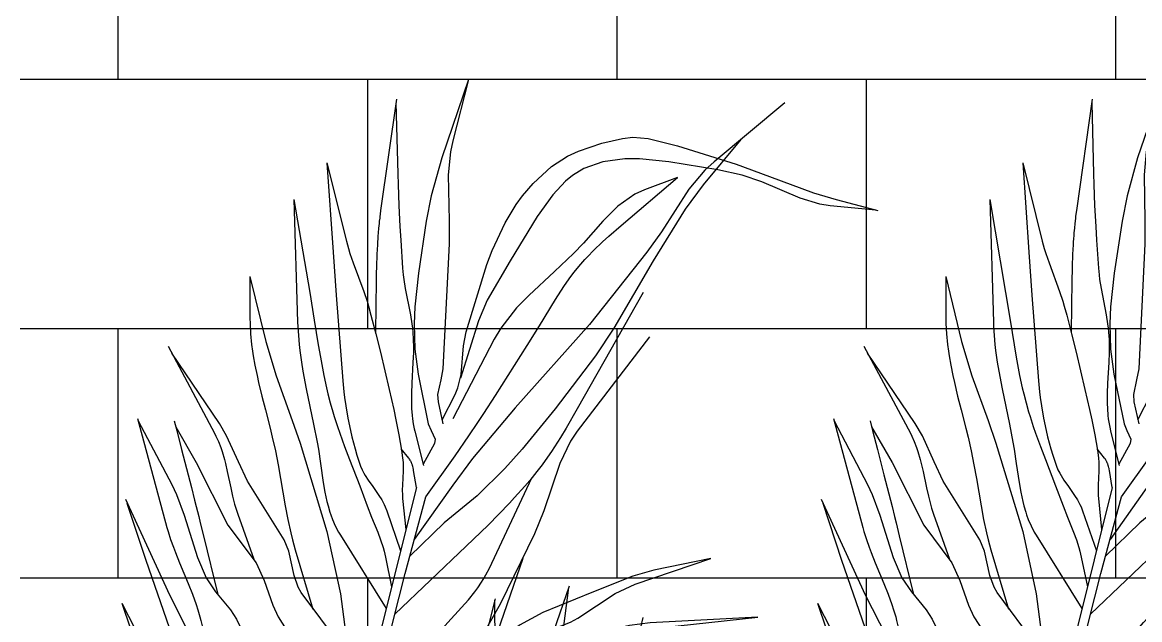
# Model space of a CAD drawing. Header units: metres. Extents: x -28 to 260, y 30 to 125.
# Drawn here: x 238.053 to 238.949, y 114.567 to 115.046 of the extents above; entities that cross this region are included whole.
import ezdxf

# ---------------------------------------------------------------- set-up
doc = ezdxf.new("R2010")
doc.units = ezdxf.units.M
doc.header["$LTSCALE"] = 0.01
doc.header["$MEASUREMENT"] = 0
doc.layers.add('0.1', color=2, linetype='Continuous')
doc.layers.add('0.10', color=2, linetype='Continuous')

# ---------------------------------------------------------------- blocks, each defined once
blk = doc.blocks.new('palmita')
at = {"color": 1, "linetype": 'Continuous'}
for points in [[(-39.23, 1884.54), (-17.68, 1821.68), (-9.34, 1791.47), (-5.34, 1770.91), (0.92, 1729.35), (3.86, 1702.3), (4.44, 1688.73), (3.86, 1668.46), (1.3, 1648.38), (-6.91, 1608.54), (-9.26, 1603.15), (-12.37, 1596.14), (-11.81, 1592.83), (-2.76, 1576.07)], [(-39.23, 1884.54), (-26.5, 1835.43), (-24.62, 1826.49), (-22.94, 1808.31), (-23.63, 1771.36), (-23.56, 1752.93), (-18.66, 1652.74), (-17.01, 1643.84), (-14.41, 1632.06), (-14.74, 1626.22), (-18.66, 1608.54)], [(-292.86, 1865.88), (-236.06, 1818.73), (-228.71, 1811.95), (-215.92, 1796.6), (-193.82, 1762.57), (-182.2, 1746.05), (-136.18, 1688.1), (-76.44, 1621.31), (-42.43, 1580.61), (-26.5, 1559.43), (4.3, 1515.87)], [(18.98, 1865.8), (17.57, 1808.91), (17.33, 1800.5), (16.67, 1783.69), (15.8, 1766.88), (15.14, 1755.68), (13.65, 1733.28), (13.15, 1727.89), (12.69, 1724.31), (11.53, 1717.17), (7.43, 1695.85), (6.28, 1688.73), (5.82, 1685.15), (5.51, 1682.12), (5.14, 1676.03), (5.03, 1669.9), (5.08, 1665.8), (5.38, 1657.58), (6.28, 1641.12), (6.58, 1632.91), (6.58, 1624.75), (6.43, 1620.69), (6.02, 1615.3), (5.71, 1612.61), (5.11, 1608.61), (4.33, 1604.63), (3.86, 1602.65), (-2.99, 1575.15)], [(18.55, 1868.83), (31.28, 1779.45), (31.67, 1776.63), (31.91, 1774.75), (32.06, 1773.5), (32.35, 1770.99), (32.56, 1769.11), (32.93, 1765.34), (33.27, 1761.57), (33.47, 1759.05), (33.59, 1757.37), (33.82, 1754.01), (33.93, 1752.12), (34.14, 1748.34), (34.32, 1744.55), (34.43, 1742.02), (34.6, 1736.97), (34.71, 1733.18), (34.77, 1730.65), (34.88, 1725.59), (35, 1718), (35.13, 1707.89), (35.2, 1702.83), (35.49, 1682.13)], [(-17.95, 1611.76), (-28.45, 1632.11), (-30.66, 1637.26), (-33.21, 1648.16), (-35.27, 1671.03), (-37.27, 1682.21), (-53.92, 1736.23), (-58.25, 1747.58), (-68.61, 1769.62), (-77.49, 1784.51), (-82.54, 1791.44), (-90.98, 1801.25), (-105.82, 1814.81), (-118.46, 1823.1), (-127.29, 1827.26), (-145.97, 1833.47), (-162.57, 1837.42), (-170.91, 1838.38), (-183.18, 1837.4), (-206.8, 1831.37), (-253.69, 1816.77), (-280.39, 1806.9), (-315.89, 1793.76), (-333.99, 1788.29), (-367.28, 1779.45)], [(-257.45, 1836.49), (-227.25, 1800.17), (-212.77, 1780.67), (-187.1, 1739.27), (-155.76, 1685.25), (-140.94, 1663.06), (-108.75, 1620.43), (-82.13, 1588.28), (-68.16, 1572.84), (-46.08, 1550.69), (-19.64, 1529.08), (7.91, 1502.4)], [(-365.75, 1779.85), (-329.09, 1783.38), (-320.95, 1784.64), (-305.19, 1789.44), (-274.4, 1802.64), (-258.58, 1807.93), (-239.1, 1812.27), (-199.83, 1818.73), (-176.37, 1821), (-164.56, 1820.96), (-146.95, 1818.73), (-131.73, 1813.26), (-122.49, 1807.56), (-116.81, 1802.97), (-106.8, 1792.21), (-94.3, 1774.9), (-72.52, 1739.17), (-54.07, 1707.69), (-47.06, 1691.05), (-32.72, 1645.18)], [(74.37, 1817.85), (58.7, 1754.99), (57.09, 1749.1), (55.89, 1745.22), (53.27, 1737.51), (44.8, 1714.57), (42.23, 1706.84), (41.07, 1702.93), (39.03, 1695.56), (35.14, 1680.78), (31.46, 1665.94), (24.43, 1636.14), (20.73, 1619.93), (18.98, 1611.81), (16.58, 1599.6), (14.52, 1587.31), (13.65, 1581.14), (13.32, 1577.55), (13.23, 1575.15), (13.28, 1570.35), (13.51, 1565.54), (13.85, 1559.12), (13.94, 1555.91), (13.84, 1551.11), (13.65, 1548.72), (11.06, 1523.77)], [(74.37, 1817.85), (69.47, 1746.15), (67, 1711.76), (61.64, 1643.02), (60.79, 1634.08), (60.25, 1629.63), (59.32, 1622.97), (57.62, 1613.02), (55.55, 1603.12), (54.37, 1598.19), (51.74, 1588.39), (50.29, 1583.51), (47.93, 1576.23), (47.38, 1574.71), (46.11, 1571.76), (44.65, 1568.92), (43.59, 1567.06), (41.3, 1563.45), (37.62, 1558.15), (32.71, 1551.11), (30.44, 1547.5), (28.43, 1543.78), (27.54, 1541.86), (26.38, 1538.9), (15.32, 1506.67)], [(-4.83, 1550.03), (-28.45, 1583), (-39.52, 1598.84), (-46.72, 1609.53), (-51.45, 1616.7), (-60.77, 1631.13), (-86.23, 1671.4), (-96.02, 1687.11), (-109.01, 1708.1), (-115.61, 1718.55), (-119.81, 1724.74), (-122.79, 1728.74), (-124.85, 1731.36), (-129.12, 1736.47), (-132.45, 1740.2), (-134.73, 1742.64), (-139.39, 1747.43), (-146.63, 1754.39), (-151.57, 1758.9), (-161.64, 1767.66), (-206.68, 1805.96)], [(-206.68, 1805.96), (-180.24, 1796.14), (-172.61, 1792.65), (-158.94, 1782.99), (-146.75, 1770.92), (-131.33, 1753.45), (-123.44, 1745.07), (-108.09, 1730.6), (-87.43, 1711.51), (-77.76, 1701.5), (-65.05, 1685.23), (-59.79, 1676.31), (-26.5, 1612.47)], [(100.81, 1788.38), (88.08, 1713.74), (84.49, 1691.53), (81.34, 1671.78), (79.65, 1661.93), (76.83, 1647.21), (74.69, 1637.45), (73.53, 1632.6), (71.65, 1625.34), (69.6, 1618.12), (68.49, 1614.53), (65.85, 1606.44), (64, 1601.08), (60.15, 1590.43), (56.15, 1579.84), (48, 1558.73), (42.05, 1542.83), (38.53, 1533.74), (33.64, 1521.66), (31.36, 1515.58), (29.35, 1509.42), (28.47, 1506.31), (27.36, 1501.58), (22.52, 1477.77)], [(100.81, 1788.38), (97.87, 1690.16), (97.73, 1686.56), (97.28, 1679.36), (96.61, 1672.18), (96.05, 1667.41), (94.72, 1657.88), (93.55, 1650.76), (90.9, 1636.53), (85.03, 1608.13), (82.2, 1593.91), (81.21, 1588.25), (79.5, 1576.8), (77.27, 1561.45), (75.94, 1553.84), (74.34, 1546.35), (73.4, 1542.66), (71.98, 1537.81), (71.19, 1535.43), (69.89, 1531.89), (67.66, 1526.71), (65.05, 1521.7), (63.6, 1519.26), (26.84, 1460.45)], [(136.06, 1726.6), (123.33, 1674.55), (115.14, 1647.1), (102.12, 1611.11), (95.91, 1593.02), (74.37, 1522.3), (63.6, 1472.21), (59.56, 1441.4), (55.33, 1433.12), (51.84, 1429.97), (36.95, 1419.86)], [(136.06, 1726.6), (136.06, 1693.21), (136, 1688.99), (135.57, 1680.58), (134.74, 1672.22), (133.99, 1666.66), (133.42, 1662.96), (132.11, 1655.57), (130.42, 1647.29), (129.18, 1641.78), (126.53, 1630.77), (123.73, 1619.77), (119.97, 1605.11), (118.17, 1597.78), (115.65, 1586.76), (114.52, 1581.23), (113.47, 1575.77), (111.54, 1564.79), (107.8, 1542.81), (105.74, 1531.87), (103.39, 1521), (102.06, 1515.61), (99.83, 1507.57), (85.62, 1459.93)], [(-179.26, 1713.74), (-126.38, 1620.43), (-117.54, 1605.14), (-112.96, 1597.59), (-108.23, 1590.13), (-105.79, 1586.45), (-100.74, 1579.19), (-98.12, 1575.61), (-94.07, 1570.33), (-88.24, 1563.18), (-84.27, 1558.51), (-76.13, 1549.36), (-71.97, 1544.87), (-63.5, 1536.05), (-54.87, 1527.4), (-49.04, 1521.7), (-37.27, 1510.42), (20, 1456.02)], [(-184.16, 1678.38), (-126.38, 1602.75), (-120.87, 1594.57), (-112.3, 1576.82), (-99.49, 1538.78), (-92.11, 1520.24), (-64.56, 1463.99), (-49.02, 1436.75), (-42.6, 1427.09), (-28.39, 1408.77), (1.42, 1373.2), (14.63, 1354.25), (46.07, 1302.71)], [(201.67, 1670.71), (164.46, 1600.98), (163.32, 1598.76), (161.28, 1594.23), (159.51, 1589.59), (158.46, 1586.45), (156.61, 1580.06), (155.78, 1576.83), (154.28, 1570.3), (151.49, 1557.14), (150.02, 1550.59), (148.35, 1544.11), (147.42, 1540.9), (145.85, 1536.15), (132.98, 1499.91)], [(41.14, 1403.09), (63.6, 1431.06), (94.93, 1473.29), (97.36, 1477.55), (100.61, 1486.83), (105.03, 1506.39), (108.64, 1515.53), (138.02, 1562.67), (145.31, 1578.17), (154.76, 1599.03), (160.54, 1608.84), (198.74, 1665.22)], [(226.15, 1612.86), (202.65, 1525.44), (201.75, 1522.22), (199.73, 1515.83), (197.48, 1509.51), (195.89, 1505.32), (192.53, 1496.99), (185.59, 1480.39), (182.27, 1472.07), (179.22, 1463.68), (177.84, 1459.45), (176.17, 1453.76), (175.43, 1450.89), (174.44, 1446.57), (173.27, 1439.99), (169.25, 1412.42)], [(195.53, 1606.06), (179.15, 1577.5), (153.69, 1527.41), (131.16, 1496.96), (124.74, 1482.82), (117.72, 1463.18), (113.54, 1453.74), (105.1, 1440.65), (92.85, 1423.66), (88.08, 1414.46), (78.28, 1381.06), (71.68, 1363.11), (67.51, 1354.54), (56.03, 1334.46)], [(225.63, 1610.9), (198.74, 1559.82), (194.94, 1551.86), (188.79, 1535.3), (178.17, 1501.42), (171.31, 1485.17), (163.63, 1473.76), (151.79, 1459.49), (146.83, 1451.78), (114.52, 1384.01), (107.55, 1372.73), (98.11, 1357.77), (94.93, 1349.63), (87.1, 1314.27), (85.56, 1297.62), (84.43, 1282.71), (82.7, 1275.88), (79.56, 1269.8), (77.31, 1267.12), (65.29, 1255)], [(196.78, 1610.9), (194.81, 1603.26), (190.87, 1587.99), (185.62, 1567.62), (183.01, 1557.43), (180.43, 1547.24), (179.15, 1542.14), (177.2, 1534.33), (175.91, 1529.11), (173.35, 1518.68), (161.94, 1471.71)], [(2.64, 1557.53), (4.84, 1571.22), (5, 1572.14), (5.09, 1572.59), (5.25, 1573.28), (5.51, 1574.31), (5.71, 1574.99), (5.81, 1575.33), (5.98, 1575.83), (6.23, 1576.5), (6.36, 1576.83), (6.56, 1577.32), (6.89, 1578.04), (7.21, 1578.66), (7.38, 1578.97), (7.64, 1579.42), (8.07, 1580.09), (8.52, 1580.73), (8.76, 1581.04), (14.71, 1588.58)], [(38.4, 1365.99), (-4.95, 1427.91), (-6.73, 1430.39), (-10.46, 1435.25), (-14.38, 1439.98), (-22.56, 1449.2), (-33.65, 1461.35), (-39.02, 1467.53), (-44.13, 1473.87), (-46.55, 1477.12), (-49.6, 1481.57), (-51.04, 1483.84), (-53.09, 1487.33), (-55.88, 1492.74), (-90.03, 1565.34)], [(22.45, 1445.94), (18.97, 1460.18), (16.57, 1469.65), (11.61, 1488.56), (-4.83, 1550.03)], [(2.64, 1557.53), (46, 1383.59), (47.77, 1376.26), (51.02, 1361.52), (53.91, 1346.71), (55.64, 1336.8), (56.72, 1330.17), (58.69, 1316.89), (60.65, 1301.9), (61.81, 1291.88), (63.85, 1271.8), (64.73, 1261.74), (66.3, 1241.6), (67.63, 1221.44), (69.92, 1181.17), (73.56, 1111.88), (75.28, 1077.23), (77.68, 1025.26), (79.78, 973.27), (80.7, 947.27)], [(235.95, 1548.04), (200.69, 1471.42), (183.63, 1437.92), (158.88, 1394.24), (146.83, 1372.22), (116.98, 1314.49), (103.75, 1284.8), (89.06, 1241.59), (84.3, 1225.22), (80.24, 1218.01), (68.65, 1204.16)], [(69.54, 1188.18), (85.14, 1207.21), (115.5, 1243.55), (139.93, 1276.18), (150.75, 1293.64), (162.58, 1317.11), (169.16, 1333.24), (180.13, 1366.33), (186.97, 1392.56), (195.5, 1427.64), (200.69, 1444.9), (219.3, 1498.93), (234.42, 1544.73)], [(-233.55, 1500.57), (-187.65, 1491.18), (-170.79, 1486.38), (-138.01, 1473.33), (-98.88, 1457.26), (-79.93, 1447.02), (-69.02, 1437.8), (-63.26, 1430.23), (-54.64, 1413.2), (-47.58, 1392.17), (-39.21, 1363.98), (-34.03, 1350.25), (-27.95, 1336.12)], [(-91.78, 1402.9), (-92.11, 1428.23), (-92.95, 1432.54), (-94.29, 1435.02), (-98.49, 1439.18), (-107.4, 1444.04), (-120.82, 1449.58), (-126.77, 1452.66), (-156.66, 1472.4), (-172.67, 1479.9), (-233.55, 1500.57)], [(-82.8, 1500.61), (-59.79, 1434), (-51.64, 1416.07), (-38.01, 1393.38), (-31.39, 1381.94), (14.63, 1295.51), (17.9, 1288.43), (22.89, 1273.41), (28.87, 1253.11), (32.74, 1243.52), (41.07, 1230.68), (53.78, 1216.39)], [(438.1, 1478.24), (450.6, 1441.91), (454.17, 1429.82), (458.53, 1404.97), (460.03, 1379.53), (458.72, 1328.51), (454.24, 1265.01), (450.6, 1233.28), (447.07, 1209.49), (437.48, 1162.48), (433.16, 1151.34), (426.28, 1136.89), (424.36, 1129.27), (423.24, 1120.2)], [(413.69, 1116.1), (418.11, 1140.55), (424.36, 1175.64), (426.06, 1193.11), (426.23, 1228.26), (426.1, 1249.78), (425.71, 1278.46), (426.23, 1292.8), (429.43, 1318.38), (435.88, 1352.22), (438.73, 1369.23), (445, 1406.83), (444.97, 1425.62), (438.42, 1477.32)], [(238.88, 1464.74), (186, 1361.61), (154.67, 1298.75), (140.52, 1268.7), (114.52, 1207.4), (106.14, 1183.58), (93.95, 1134.72), (92.41, 1120.43), (92.12, 1101.09), (91.02, 1091.5), (87.18, 1078.78), (83.18, 1073.82), (75.73, 1067.86)], [(238.88, 1464.74), (218.32, 1403.85), (216.69, 1399.08), (215.58, 1395.9), (213.35, 1389.56), (210.36, 1381.1), (208.88, 1376.86), (207.42, 1372.62), (206.7, 1370.5), (205.29, 1366.24), (204.6, 1364.11), (203.59, 1360.91), (202.72, 1358.05), (202.29, 1356.62), (201.66, 1354.47), (200.76, 1351.24), (200.18, 1349.08), (199.89, 1348), (199.48, 1346.37), (198.94, 1344.2), (198.68, 1343.11), (198.3, 1341.48), (197.76, 1339.02), (184.95, 1279.37)], [(468.87, 1136.95), (472.46, 1160.6), (473.59, 1171.62), (474.33, 1193.81), (474.43, 1211.35), (474.31, 1234.76), (474.96, 1246.43), (486.2, 1321.62), (492.45, 1374.87), (496.53, 1412), (497.44, 1430.63), (497.74, 1467.04)], [(497.44, 1468.22), (506.81, 1431.26), (510.69, 1409.8), (513.68, 1366.1), (514.77, 1330.59), (514.31, 1312.84), (511.44, 1279.71), (508.4, 1257.73), (500.57, 1213.85), (497.38, 1199.63), (488.7, 1171.88), (484.82, 1164.7), (478.86, 1155.55), (476.83, 1150.58), (473.55, 1138.53)], [(-29.1, 1291.89), (-52.77, 1310.79), (-60.55, 1319.69), (-68.36, 1333.9), (-72.44, 1340.85), (-101.48, 1384.07), (-111.84, 1395.78), (-136.13, 1416.02), (-154.58, 1431.7), (-165.17, 1437.62), (-183.01, 1443.04), (-195.1, 1445.18), (-219.5, 1447.96), (-271.02, 1453.6)], [(-271.02, 1453.6), (-184.84, 1448.9), (-168.23, 1446.88), (-160.05, 1445.02), (-147.99, 1441.17), (-130.51, 1432.93), (-117.8, 1424.66), (-94.92, 1405.68), (-73.93, 1386.15), (-64.01, 1375.62), (-54.07, 1362.71), (-48.4, 1353.54), (-38.72, 1334.28), (-37.09, 1327.02), (-35.97, 1317.05), (-34.03, 1312.67), (-28.76, 1305.11)], [(364.47, 1089.19), (370.64, 1108.66), (389.38, 1165.05), (395.11, 1186.64), (397.84, 1201.27), (401.25, 1230.83), (402.49, 1257.87), (402.29, 1271.41), (400.62, 1291.61), (388.76, 1381.2), (386.49, 1402.58), (383.28, 1431.05), (380.64, 1445.1), (378.76, 1453.25)]]:
    blk.add_lwpolyline(points, dxfattribs=at)

msp = doc.modelspace()

# ---------------------------------------------------------------- hatches: boundary and pattern name
at = {"layer": '0.1'}
h = msp.add_hatch(dxfattribs=at)
h.set_pattern_fill('AR-B816', color=256, scale=0.025, angle=180, style=0)
h.set_pattern_definition([(180, (74.12945, 0), (-2e-17, -0.2), []), (270, (74.12945, 0), (0.2, -0.2), [0.2, -0.2])])
h.paths.add_polyline_path([(232.05115, 117.11523), (232.05115, 113.11523), (237.75115, 113.11523), (237.75115, 117.11523)])
h.paths.add_polyline_path([(238.05115, 113.11523), (243.75115, 113.11523), (243.75115, 117.11523), (238.05115, 117.11523)])

# ---------------------------------------------------------------- block references
at = {"layer": '0.10', "xscale": -0.001, "yscale": 0.001, "zscale": 0.001}
for p in [(238.37156, 113.11523), (238.92945, 113.11523)]:
    msp.add_blockref('palmita', p, dxfattribs=at)

doc.saveas('drawing.dxf')
